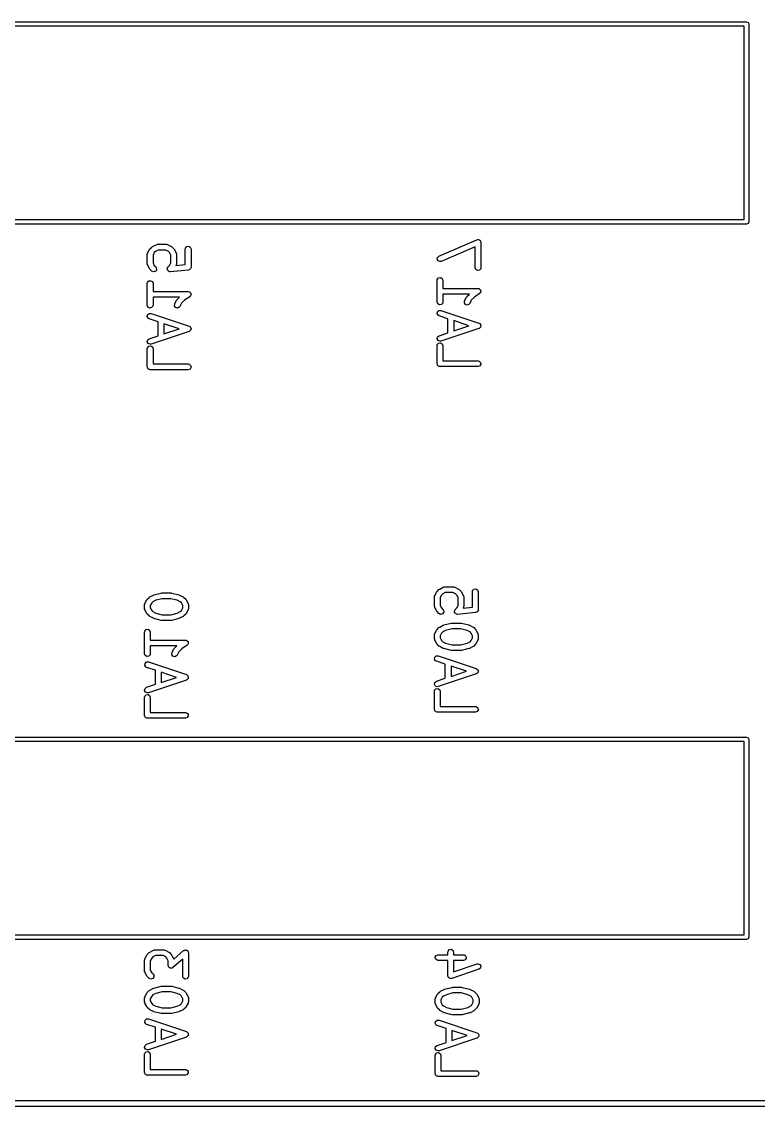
# Model space of a CAD drawing. Extents: x 4.56 to 9.29, y -6.2 to -0.8.
# Drawn here: x 7.948 to 8.711, y -5.977 to -4.855 of the extents above; entities that cross this region are included whole.
import ezdxf

# ---------------------------------------------------------------- set-up
doc = ezdxf.new("R2010")
doc.units = 0
doc.header["$MEASUREMENT"] = 0
doc.layers.add('BLACK', color=7, linetype='CONTINUOUS')

msp = doc.modelspace()

# ---------------------------------------------------------------- linework, layer by layer
at = {"layer": 'BLACK', "linetype": 'CONTINUOUS'}
for p, q in [((6.796, -4.8553), (8.6984, -4.8553)), ((8.6984, -4.8553), (8.7, -4.856)), ((8.7, -4.856), (8.7007, -4.8576)), ((8.7007, -4.8576), (8.7007, -5.0624)), ((8.696, -4.86), (6.7984, -4.86)), ((8.696, -5.06), (8.696, -4.86)), ((6.696, -5.06), (8.696, -5.06)), ((8.6984, -5.0647), (6.6936, -5.0647)), ((8.7, -5.064), (8.6984, -5.0647)), ((8.7007, -5.0624), (8.7, -5.064)), ((8.3799, -5.0977), (8.4193, -5.0809)), ((8.4193, -5.0809), (8.4203, -5.0806)), ((8.4203, -5.0806), (8.4206, -5.0807)), ((8.4206, -5.0807), (8.421, -5.0807)), ((8.421, -5.0807), (8.4216, -5.081)), ((8.4216, -5.081), (8.4222, -5.0812)), ((8.4222, -5.0812), (8.4224, -5.0815)), ((8.4224, -5.0815), (8.4227, -5.0817)), ((8.4227, -5.0817), (8.423, -5.0823)), ((8.423, -5.0823), (8.4234, -5.0829)), ((8.4234, -5.0829), (8.4233, -5.0832)), ((8.0785, -5.0948), (8.0803, -5.091)), ((8.0803, -5.091), (8.0809, -5.0903)), ((8.0809, -5.0903), (8.0828, -5.0884)), ((8.0809, -5.0903), (8.0809, -5.0903)), ((8.0828, -5.0884), (8.0835, -5.0879)), ((8.0835, -5.0878), (8.0873, -5.086)), ((8.0835, -5.0879), (8.0835, -5.0878)), ((8.0854, -5.0941), (8.0841, -5.0968)), ((8.0866, -5.0929), (8.0854, -5.0941)), ((8.0893, -5.0915), (8.0866, -5.0929)), ((8.0873, -5.086), (8.0883, -5.0857)), ((8.0883, -5.0857), (8.0884, -5.0857)), ((8.0884, -5.0857), (8.0886, -5.0856)), ((8.0886, -5.0856), (8.098, -5.0856)), ((8.0973, -5.0915), (8.0893, -5.0915)), ((8.1, -5.0929), (8.0973, -5.0915)), ((8.098, -5.0856), (8.099, -5.0858)), ((8.099, -5.0858), (8.0991, -5.0859)), ((8.0991, -5.0859), (8.0993, -5.086)), ((8.0993, -5.086), (8.1031, -5.0878)), ((8.1012, -5.0941), (8.1, -5.0929)), ((8.1025, -5.0968), (8.1012, -5.0941)), ((8.1031, -5.0878), (8.1038, -5.0884)), ((8.1038, -5.0884), (8.1038, -5.0884)), ((8.1038, -5.0884), (8.1057, -5.0903)), ((8.1057, -5.0903), (8.1062, -5.091)), ((8.1062, -5.091), (8.1062, -5.091)), ((8.1062, -5.091), (8.1081, -5.0948)), ((8.1175, -5.0905), (8.1177, -5.0895)), ((8.1175, -5.1065), (8.1175, -5.0905)), ((8.1177, -5.0895), (8.119, -5.0879)), ((8.119, -5.0879), (8.121, -5.0876)), ((8.121, -5.0876), (8.1227, -5.0886)), ((8.1227, -5.0886), (8.1234, -5.0905)), ((8.1234, -5.0905), (8.1234, -5.1092)), ((8.4175, -5.0881), (8.3823, -5.1032)), ((8.4175, -5.1098), (8.4175, -5.0881)), ((8.4233, -5.0832), (8.4234, -5.0836)), ((8.4234, -5.0836), (8.4234, -5.1098)), ((8.0782, -5.0961), (8.0783, -5.0951)), ((8.0782, -5.1055), (8.0782, -5.0961)), ((8.0782, -5.1056), (8.0782, -5.1055)), ((8.0783, -5.0951), (8.0784, -5.095)), ((8.0784, -5.095), (8.0785, -5.0948)), ((8.0841, -5.0968), (8.0841, -5.1048)), ((8.0841, -5.1048), (8.0854, -5.1075)), ((8.1012, -5.1075), (8.1025, -5.1048)), ((8.1025, -5.1048), (8.1025, -5.0968)), ((8.1081, -5.0948), (8.1084, -5.0958)), ((8.1084, -5.1055), (8.1083, -5.1065)), ((8.1084, -5.0958), (8.1084, -5.0959)), ((8.1084, -5.0959), (8.1084, -5.0961)), ((8.1084, -5.0961), (8.1084, -5.1055)), ((8.3782, -5.1011), (8.3785, -5.0991)), ((8.3793, -5.1028), (8.3782, -5.1011)), ((8.3785, -5.0991), (8.3799, -5.0977)), ((8.3813, -5.1034), (8.3793, -5.1028)), ((8.3823, -5.1032), (8.3813, -5.1034)), ((8.0782, -5.1058), (8.0782, -5.1056)), ((8.0785, -5.1068), (8.0782, -5.1058)), ((8.0803, -5.1105), (8.0785, -5.1068)), ((8.0804, -5.1106), (8.0803, -5.1105)), ((8.0809, -5.1113), (8.0804, -5.1106)), ((8.0828, -5.1132), (8.0809, -5.1113)), ((8.0846, -5.114), (8.0828, -5.1132)), ((8.0866, -5.1135), (8.0846, -5.114)), ((8.0854, -5.1075), (8.0869, -5.109)), ((8.0877, -5.1119), (8.0866, -5.1135)), ((8.0869, -5.109), (8.0875, -5.1098)), ((8.0875, -5.1098), (8.0877, -5.1119)), ((8.0988, -5.1108), (8.0992, -5.1099)), ((8.0988, -5.1109), (8.0988, -5.1108)), ((8.0991, -5.1118), (8.0988, -5.1109)), ((8.0988, -5.1109), (8.0988, -5.1109)), ((8.0993, -5.1128), (8.0991, -5.1118)), ((8.0992, -5.1099), (8.0996, -5.109)), ((8.1002, -5.1134), (8.0993, -5.1128)), ((8.0993, -5.1128), (8.0993, -5.1128)), ((8.0993, -5.1128), (8.0993, -5.1128)), ((8.0996, -5.109), (8.1012, -5.1075)), ((8.0996, -5.109), (8.0996, -5.109)), ((8.0996, -5.109), (8.0996, -5.109)), ((8.101, -5.1139), (8.1002, -5.1134)), ((8.101, -5.114), (8.101, -5.1139)), ((8.101, -5.1139), (8.101, -5.1139)), ((8.102, -5.114), (8.101, -5.114)), ((8.1208, -5.1122), (8.102, -5.114)), ((8.1078, -5.1075), (8.1175, -5.1065)), ((8.1081, -5.1068), (8.1078, -5.1075)), ((8.1083, -5.1065), (8.1081, -5.1066)), ((8.1081, -5.1066), (8.1081, -5.1068)), ((8.1213, -5.1119), (8.1208, -5.1122)), ((8.122, -5.1118), (8.1213, -5.1119)), ((8.1222, -5.1115), (8.122, -5.1118)), ((8.1226, -5.1113), (8.1222, -5.1115)), ((8.1229, -5.1107), (8.1226, -5.1113)), ((8.1233, -5.1102), (8.1229, -5.1107)), ((8.1234, -5.1096), (8.1233, -5.1102)), ((8.1234, -5.1092), (8.1234, -5.1094)), ((8.1234, -5.1094), (8.1234, -5.1094)), ((8.1234, -5.1094), (8.1234, -5.1096)), ((8.4182, -5.1117), (8.4175, -5.1098)), ((8.42, -5.1127), (8.4182, -5.1117)), ((8.422, -5.1124), (8.42, -5.1127)), ((8.4233, -5.1108), (8.422, -5.1124)), ((8.4234, -5.1098), (8.4233, -5.1108)), ((8.0782, -5.1261), (8.0783, -5.1251)), ((8.0782, -5.1486), (8.0782, -5.1261)), ((8.0783, -5.1251), (8.0796, -5.1235)), ((8.0796, -5.1235), (8.0816, -5.1232)), ((8.0816, -5.1232), (8.0834, -5.1242)), ((8.0834, -5.1242), (8.0841, -5.1261)), ((8.0841, -5.1261), (8.0841, -5.1344)), ((8.3782, -5.1229), (8.3783, -5.1219)), ((8.3782, -5.1454), (8.3782, -5.1229)), ((8.3783, -5.1219), (8.3796, -5.1204)), ((8.3796, -5.1204), (8.3816, -5.12)), ((8.3816, -5.12), (8.3834, -5.121)), ((8.3834, -5.121), (8.3841, -5.1229)), ((8.3841, -5.1229), (8.3841, -5.1312)), ((8.0841, -5.1344), (8.1205, -5.1344)), ((8.1205, -5.1344), (8.1215, -5.1346)), ((8.1215, -5.1346), (8.1216, -5.1347)), ((8.1216, -5.1347), (8.1218, -5.1347)), ((8.1218, -5.1347), (8.1224, -5.1353)), ((8.1224, -5.1353), (8.123, -5.1359)), ((8.1228, -5.1389), (8.1224, -5.1396)), ((8.1233, -5.1382), (8.1228, -5.1389)), ((8.123, -5.1359), (8.1231, -5.136)), ((8.1231, -5.136), (8.1232, -5.1362)), ((8.1232, -5.1362), (8.1232, -5.137)), ((8.1232, -5.137), (8.1234, -5.1379)), ((8.1234, -5.1379), (8.1233, -5.138)), ((8.1233, -5.138), (8.1233, -5.1382)), ((8.3841, -5.1312), (8.4205, -5.1312)), ((8.4115, -5.1371), (8.3841, -5.1371)), ((8.3841, -5.1371), (8.3841, -5.1454)), ((8.409, -5.1396), (8.4115, -5.1371)), ((8.4221, -5.1366), (8.4167, -5.1402)), ((8.4205, -5.1312), (8.4215, -5.1314)), ((8.4215, -5.1314), (8.4216, -5.1315)), ((8.4216, -5.1315), (8.4218, -5.1315)), ((8.4218, -5.1315), (8.4224, -5.1322)), ((8.4222, -5.1365), (8.4221, -5.1366)), ((8.4224, -5.1365), (8.4222, -5.1365)), ((8.4224, -5.1322), (8.423, -5.1327)), ((8.4228, -5.1357), (8.4224, -5.1365)), ((8.4233, -5.135), (8.4228, -5.1357)), ((8.423, -5.1327), (8.4231, -5.1329)), ((8.4231, -5.1329), (8.4232, -5.133)), ((8.4232, -5.133), (8.4232, -5.1339)), ((8.4232, -5.1339), (8.4234, -5.1347)), ((8.4234, -5.1347), (8.4233, -5.1349)), ((8.4233, -5.1349), (8.4233, -5.135)), ((8.0788, -5.1505), (8.0782, -5.1486)), ((8.0839, -5.1496), (8.0826, -5.1511)), ((8.0841, -5.1486), (8.0839, -5.1496)), ((8.1115, -5.1403), (8.0841, -5.1403)), ((8.0841, -5.1403), (8.0841, -5.1486)), ((8.1064, -5.1493), (8.1066, -5.1473)), ((8.1075, -5.151), (8.1064, -5.1493)), ((8.1066, -5.1473), (8.1085, -5.1435)), ((8.1085, -5.1435), (8.109, -5.1428)), ((8.109, -5.1428), (8.1115, -5.1403)), ((8.109, -5.1428), (8.109, -5.1428)), ((8.1119, -5.1499), (8.1113, -5.1507)), ((8.1135, -5.1466), (8.1119, -5.1499)), ((8.1167, -5.1434), (8.1135, -5.1466)), ((8.1221, -5.1398), (8.1167, -5.1434)), ((8.1222, -5.1397), (8.1221, -5.1398)), ((8.1224, -5.1396), (8.1222, -5.1397)), ((8.3788, -5.1473), (8.3782, -5.1454)), ((8.3806, -5.1483), (8.3788, -5.1473)), ((8.3826, -5.148), (8.3806, -5.1483)), ((8.3839, -5.1464), (8.3826, -5.148)), ((8.3841, -5.1454), (8.3839, -5.1464)), ((8.4064, -5.1461), (8.4066, -5.1441)), ((8.4075, -5.1478), (8.4064, -5.1461)), ((8.4066, -5.1441), (8.4085, -5.1404)), ((8.4094, -5.1484), (8.4075, -5.1478)), ((8.4085, -5.1404), (8.409, -5.1397)), ((8.409, -5.1397), (8.409, -5.1396)), ((8.4113, -5.1476), (8.4094, -5.1484)), ((8.4119, -5.1468), (8.4113, -5.1476)), ((8.4135, -5.1434), (8.4119, -5.1468)), ((8.4167, -5.1402), (8.4135, -5.1434)), ((8.0782, -5.1604), (8.0785, -5.1584)), ((8.0793, -5.1622), (8.0782, -5.1604)), ((8.0785, -5.1584), (8.08, -5.1571)), ((8.0806, -5.1515), (8.0788, -5.1505)), ((8.08, -5.1571), (8.082, -5.157)), ((8.0826, -5.1511), (8.0806, -5.1515)), ((8.082, -5.157), (8.1214, -5.1702)), ((8.1094, -5.1515), (8.1075, -5.151)), ((8.1113, -5.1507), (8.1094, -5.1515)), ((8.3782, -5.1573), (8.3785, -5.1553)), ((8.3793, -5.159), (8.3782, -5.1573)), ((8.3785, -5.1553), (8.38, -5.1539)), ((8.3802, -5.1595), (8.3793, -5.159)), ((8.38, -5.1539), (8.382, -5.1539)), ((8.3894, -5.1626), (8.3802, -5.1595)), ((8.382, -5.1539), (8.4214, -5.167)), ((8.0802, -5.1626), (8.0793, -5.1622)), ((8.0894, -5.1657), (8.0802, -5.1626)), ((8.0894, -5.1802), (8.0894, -5.1657)), ((8.1111, -5.173), (8.0953, -5.1677)), ((8.0953, -5.1677), (8.0953, -5.1782)), ((8.1214, -5.1702), (8.1223, -5.1706)), ((8.1223, -5.1706), (8.1224, -5.1707)), ((8.1224, -5.1707), (8.1224, -5.1708)), ((8.1224, -5.1708), (8.1229, -5.1716)), ((8.1229, -5.1716), (8.1234, -5.1724)), ((8.1234, -5.1725), (8.1232, -5.1734)), ((8.1234, -5.1724), (8.1234, -5.1725)), ((8.1234, -5.1725), (8.1234, -5.1725)), ((8.4214, -5.1726), (8.382, -5.1857)), ((8.3894, -5.1771), (8.3894, -5.1626)), ((8.4111, -5.1698), (8.3953, -5.1645)), ((8.3953, -5.1645), (8.3953, -5.1751)), ((8.3953, -5.1751), (8.4111, -5.1698)), ((8.4214, -5.167), (8.4223, -5.1675)), ((8.4215, -5.1726), (8.4214, -5.1726)), ((8.4216, -5.1726), (8.4215, -5.1726)), ((8.4223, -5.1719), (8.4216, -5.1726)), ((8.4223, -5.1675), (8.4224, -5.1676)), ((8.423, -5.1714), (8.4223, -5.1719)), ((8.4224, -5.1676), (8.4224, -5.1676)), ((8.4224, -5.1676), (8.4229, -5.1684)), ((8.4229, -5.1684), (8.4234, -5.1692)), ((8.4231, -5.1712), (8.423, -5.1713)), ((8.423, -5.1713), (8.423, -5.1714)), ((8.4232, -5.1703), (8.4231, -5.1712)), ((8.4234, -5.1694), (8.4232, -5.1703)), ((8.4234, -5.1692), (8.4234, -5.1693)), ((8.4234, -5.1693), (8.4234, -5.1694)), ((8.0786, -5.1845), (8.0802, -5.1833)), ((8.0802, -5.1833), (8.0894, -5.1802)), ((8.1214, -5.1758), (8.082, -5.1889)), ((8.0953, -5.1782), (8.1111, -5.173)), ((8.1215, -5.1757), (8.1214, -5.1758)), ((8.1216, -5.1757), (8.1215, -5.1757)), ((8.1223, -5.1751), (8.1216, -5.1757)), ((8.123, -5.1745), (8.1223, -5.1751)), ((8.1231, -5.1744), (8.123, -5.1744)), ((8.123, -5.1744), (8.123, -5.1745)), ((8.1232, -5.1734), (8.1231, -5.1744)), ((8.3782, -5.1834), (8.3786, -5.1814)), ((8.3792, -5.1851), (8.3782, -5.1834)), ((8.3786, -5.1814), (8.3802, -5.1801)), ((8.3802, -5.1801), (8.3894, -5.1771)), ((8.0782, -5.1865), (8.0786, -5.1845)), ((8.0792, -5.1883), (8.0782, -5.1865)), ((8.0782, -5.1936), (8.0783, -5.1926)), ((8.0782, -5.2123), (8.0782, -5.1936)), ((8.0783, -5.1926), (8.0796, -5.191)), ((8.081, -5.189), (8.0792, -5.1883)), ((8.0796, -5.191), (8.0816, -5.1907)), ((8.082, -5.1889), (8.081, -5.189)), ((8.0816, -5.1907), (8.0834, -5.1917)), ((8.0834, -5.1917), (8.0841, -5.1936)), ((8.0841, -5.1936), (8.0841, -5.2094)), ((8.3782, -5.1904), (8.3783, -5.1894)), ((8.3782, -5.2092), (8.3782, -5.1904)), ((8.3783, -5.1894), (8.3796, -5.1879)), ((8.381, -5.1859), (8.3792, -5.1851)), ((8.3796, -5.1879), (8.3816, -5.1875)), ((8.382, -5.1857), (8.381, -5.1859)), ((8.3816, -5.1875), (8.3834, -5.1885)), ((8.3834, -5.1885), (8.3841, -5.1904)), ((8.3841, -5.1904), (8.3841, -5.2062)), ((8.3841, -5.2062), (8.4205, -5.2062)), ((8.4205, -5.2062), (8.4215, -5.2064)), ((8.4215, -5.2064), (8.423, -5.2077)), ((8.0784, -5.2131), (8.0782, -5.2123)), ((8.0786, -5.2138), (8.0784, -5.2131)), ((8.0788, -5.214), (8.0786, -5.2138)), ((8.0788, -5.2142), (8.0788, -5.214)), ((8.0795, -5.2146), (8.0788, -5.2142)), ((8.0801, -5.2151), (8.0795, -5.2146)), ((8.0805, -5.2152), (8.0801, -5.2151)), ((8.0806, -5.2152), (8.0805, -5.2152)), ((8.0807, -5.2152), (8.0806, -5.2152)), ((8.0811, -5.2153), (8.0807, -5.2152)), ((8.1205, -5.2153), (8.0811, -5.2153)), ((8.0841, -5.2094), (8.1205, -5.2094)), ((8.1205, -5.2094), (8.1215, -5.2096)), ((8.1224, -5.2146), (8.1205, -5.2153)), ((8.1215, -5.2096), (8.123, -5.2109)), ((8.1234, -5.2128), (8.1224, -5.2146)), ((8.123, -5.2109), (8.1234, -5.2128)), ((8.3784, -5.2099), (8.3782, -5.2092)), ((8.3786, -5.2107), (8.3784, -5.2099)), ((8.3788, -5.2108), (8.3786, -5.2107)), ((8.3788, -5.2111), (8.3788, -5.2108)), ((8.3795, -5.2115), (8.3788, -5.2111)), ((8.3801, -5.212), (8.3795, -5.2115)), ((8.3805, -5.212), (8.3801, -5.212)), ((8.3806, -5.2121), (8.3805, -5.212)), ((8.3807, -5.2121), (8.3806, -5.2121)), ((8.3811, -5.2121), (8.3807, -5.2121)), ((8.4205, -5.2121), (8.3811, -5.2121)), ((8.4224, -5.2114), (8.4205, -5.2121)), ((8.4234, -5.2097), (8.4224, -5.2114)), ((8.423, -5.2077), (8.4234, -5.2097)), ((8.3808, -5.4422), (8.3845, -5.4403)), ((8.3845, -5.4403), (8.3855, -5.44)), ((8.3855, -5.44), (8.3857, -5.44)), ((8.3857, -5.44), (8.3859, -5.44)), ((8.3859, -5.44), (8.3952, -5.44)), ((8.3952, -5.44), (8.3962, -5.4402)), ((8.3962, -5.4402), (8.3964, -5.4403)), ((8.3964, -5.4403), (8.3965, -5.4403)), ((8.3965, -5.4403), (8.4003, -5.4422)), ((8.4162, -5.4422), (8.4182, -5.4419)), ((8.4182, -5.4419), (8.42, -5.4429)), ((8.0776, -5.4535), (8.0781, -5.4528)), ((8.0781, -5.4528), (8.08, -5.4509)), ((8.0781, -5.4528), (8.0781, -5.4528)), ((8.08, -5.4509), (8.0807, -5.4504)), ((8.0807, -5.4504), (8.0808, -5.4503)), ((8.0808, -5.4503), (8.0845, -5.4485)), ((8.0845, -5.4485), (8.085, -5.4483)), ((8.085, -5.4483), (8.0851, -5.4482)), ((8.0851, -5.4482), (8.0926, -5.4464)), ((8.0937, -5.4522), (8.0869, -5.4539)), ((8.0926, -5.4464), (8.0932, -5.4463)), ((8.0932, -5.4463), (8.0934, -5.4463)), ((8.0934, -5.4463), (8.1027, -5.4463)), ((8.1024, -5.4522), (8.0937, -5.4522)), ((8.1092, -5.4539), (8.1024, -5.4522)), ((8.1027, -5.4463), (8.1033, -5.4464)), ((8.1033, -5.4464), (8.1034, -5.4464)), ((8.1034, -5.4464), (8.1109, -5.4482)), ((8.1109, -5.4482), (8.1114, -5.4484)), ((8.1114, -5.4484), (8.1115, -5.4485)), ((8.1115, -5.4485), (8.1153, -5.4503)), ((8.1153, -5.4503), (8.116, -5.4509)), ((8.116, -5.4509), (8.1161, -5.4509)), ((8.1161, -5.4509), (8.1179, -5.4528)), ((8.1179, -5.4528), (8.1184, -5.4535)), ((8.3754, -5.4504), (8.3756, -5.4494)), ((8.3754, -5.4598), (8.3754, -5.4504)), ((8.3756, -5.4494), (8.3757, -5.4493)), ((8.3757, -5.4491), (8.3776, -5.4454)), ((8.3757, -5.4493), (8.3757, -5.4491)), ((8.3776, -5.4454), (8.3781, -5.4446)), ((8.3781, -5.4446), (8.38, -5.4427)), ((8.3781, -5.4446), (8.3781, -5.4446)), ((8.38, -5.4427), (8.3807, -5.4422)), ((8.3807, -5.4422), (8.3808, -5.4422)), ((8.3827, -5.4484), (8.3813, -5.4511)), ((8.3813, -5.4511), (8.3813, -5.4591)), ((8.3839, -5.4472), (8.3827, -5.4484)), ((8.3865, -5.4459), (8.3839, -5.4472)), ((8.3945, -5.4459), (8.3865, -5.4459)), ((8.3972, -5.4472), (8.3945, -5.4459)), ((8.3984, -5.4484), (8.3972, -5.4472)), ((8.3998, -5.4511), (8.3984, -5.4484)), ((8.3998, -5.4591), (8.3998, -5.4511)), ((8.4003, -5.4422), (8.401, -5.4427)), ((8.401, -5.4427), (8.4011, -5.4427)), ((8.4011, -5.4427), (8.4029, -5.4446)), ((8.4029, -5.4446), (8.4034, -5.4453)), ((8.4034, -5.4453), (8.4035, -5.4454)), ((8.4035, -5.4454), (8.4054, -5.4491)), ((8.4054, -5.4491), (8.4057, -5.4501)), ((8.4057, -5.4501), (8.4056, -5.4503)), ((8.4056, -5.4503), (8.4057, -5.4504)), ((8.4057, -5.4504), (8.4057, -5.4598)), ((8.4148, -5.4448), (8.4149, -5.4438)), ((8.4148, -5.4609), (8.4148, -5.4448)), ((8.4149, -5.4438), (8.4162, -5.4422)), ((8.42, -5.4429), (8.4207, -5.4448)), ((8.4207, -5.4448), (8.4207, -5.4636)), ((8.0754, -5.4586), (8.0756, -5.4576)), ((8.0754, -5.4624), (8.0754, -5.4586)), ((8.0755, -5.4625), (8.0754, -5.4624)), ((8.0754, -5.4627), (8.0755, -5.4625)), ((8.0757, -5.4637), (8.0754, -5.4627)), ((8.0756, -5.4576), (8.0757, -5.4575)), ((8.0757, -5.4573), (8.0776, -5.4535)), ((8.0757, -5.4575), (8.0757, -5.4573)), ((8.0776, -5.4674), (8.0757, -5.4637)), ((8.0827, -5.4566), (8.0813, -5.4593)), ((8.0813, -5.4593), (8.0813, -5.4617)), ((8.0813, -5.4617), (8.0827, -5.4644)), ((8.0839, -5.4554), (8.0827, -5.4566)), ((8.0827, -5.4644), (8.0839, -5.4655)), ((8.0869, -5.4539), (8.0839, -5.4554)), ((8.1122, -5.4554), (8.1092, -5.4539)), ((8.1134, -5.4566), (8.1122, -5.4554)), ((8.1122, -5.4655), (8.1134, -5.4644)), ((8.1148, -5.4593), (8.1134, -5.4566)), ((8.1134, -5.4644), (8.1148, -5.4617)), ((8.1148, -5.4617), (8.1148, -5.4593)), ((8.1184, -5.4535), (8.1185, -5.4535)), ((8.1185, -5.4535), (8.1204, -5.4573)), ((8.1204, -5.4637), (8.1185, -5.4674)), ((8.1204, -5.4573), (8.1207, -5.4583)), ((8.1205, -5.4634), (8.1204, -5.4635)), ((8.1204, -5.4635), (8.1204, -5.4637)), ((8.1207, -5.4624), (8.1205, -5.4634)), ((8.1207, -5.4583), (8.1206, -5.4584)), ((8.1206, -5.4584), (8.1207, -5.4586)), ((8.1207, -5.4586), (8.1207, -5.4624)), ((8.3755, -5.46), (8.3754, -5.4598)), ((8.3754, -5.4601), (8.3755, -5.46)), ((8.3757, -5.4611), (8.3754, -5.4601)), ((8.3776, -5.4649), (8.3757, -5.4611)), ((8.3813, -5.4591), (8.3827, -5.4618)), ((8.3827, -5.4618), (8.3842, -5.4633)), ((8.3842, -5.4633), (8.3848, -5.4642)), ((8.3848, -5.4642), (8.385, -5.4662)), ((8.396, -5.4652), (8.3965, -5.4643)), ((8.3965, -5.4643), (8.3969, -5.4634)), ((8.3969, -5.4633), (8.3984, -5.4618)), ((8.3969, -5.4634), (8.3969, -5.4633)), ((8.3969, -5.4634), (8.3969, -5.4634)), ((8.3984, -5.4618), (8.3998, -5.4591)), ((8.405, -5.4619), (8.4148, -5.4609)), ((8.4054, -5.4611), (8.405, -5.4619)), ((8.4055, -5.4608), (8.4054, -5.4609)), ((8.4054, -5.4609), (8.4054, -5.4611)), ((8.4057, -5.4598), (8.4055, -5.4608)), ((8.4205, -5.4646), (8.4201, -5.465)), ((8.4206, -5.4639), (8.4205, -5.4646)), ((8.4207, -5.4636), (8.4206, -5.4637)), ((8.4206, -5.4637), (8.4207, -5.4638)), ((8.4207, -5.4638), (8.4206, -5.4639)), ((8.0776, -5.4675), (8.0776, -5.4674)), ((8.0781, -5.4682), (8.0776, -5.4675)), ((8.08, -5.4701), (8.0781, -5.4682)), ((8.0801, -5.4701), (8.08, -5.4701)), ((8.0808, -5.4706), (8.0801, -5.4701)), ((8.0845, -5.4725), (8.0808, -5.4706)), ((8.0839, -5.4655), (8.0869, -5.4671)), ((8.0847, -5.4725), (8.0845, -5.4725)), ((8.0851, -5.4727), (8.0847, -5.4725)), ((8.0926, -5.4746), (8.0851, -5.4727)), ((8.0869, -5.4671), (8.0937, -5.4688)), ((8.0928, -5.4746), (8.0926, -5.4746)), ((8.0934, -5.4747), (8.0928, -5.4746)), ((8.1027, -5.4747), (8.0934, -5.4747)), ((8.0937, -5.4688), (8.1024, -5.4688)), ((8.1024, -5.4688), (8.1092, -5.4671)), ((8.1029, -5.4746), (8.1027, -5.4747)), ((8.1034, -5.4746), (8.1029, -5.4746)), ((8.1109, -5.4727), (8.1034, -5.4746)), ((8.1092, -5.4671), (8.1122, -5.4655)), ((8.1111, -5.4726), (8.1109, -5.4727)), ((8.1115, -5.4725), (8.1111, -5.4726)), ((8.1153, -5.4706), (8.1115, -5.4725)), ((8.1161, -5.4701), (8.1153, -5.4706)), ((8.1153, -5.4706), (8.1153, -5.4706)), ((8.1179, -5.4682), (8.1161, -5.4701)), ((8.118, -5.4681), (8.1179, -5.4682)), ((8.1185, -5.4674), (8.118, -5.4681)), ((8.3781, -5.4656), (8.3776, -5.4649)), ((8.3776, -5.4649), (8.3776, -5.4649)), ((8.38, -5.4675), (8.3781, -5.4656)), ((8.3818, -5.4684), (8.38, -5.4675)), ((8.3838, -5.4678), (8.3818, -5.4684)), ((8.385, -5.4662), (8.3838, -5.4678)), ((8.3963, -5.4662), (8.396, -5.4652)), ((8.396, -5.4652), (8.396, -5.4652)), ((8.396, -5.4652), (8.396, -5.4652)), ((8.3966, -5.4671), (8.3963, -5.4662)), ((8.3974, -5.4677), (8.3966, -5.4671)), ((8.3966, -5.4671), (8.3966, -5.4671)), ((8.3966, -5.4671), (8.3966, -5.4671)), ((8.3982, -5.4683), (8.3974, -5.4677)), ((8.3993, -5.4684), (8.3982, -5.4683)), ((8.3982, -5.4683), (8.3982, -5.4683)), ((8.3982, -5.4683), (8.3982, -5.4683)), ((8.418, -5.4665), (8.3993, -5.4684)), ((8.4186, -5.4662), (8.418, -5.4665)), ((8.4192, -5.4661), (8.4186, -5.4662)), ((8.4195, -5.4658), (8.4192, -5.4661)), ((8.4198, -5.4656), (8.4195, -5.4658)), ((8.4201, -5.465), (8.4198, -5.4656)), ((8.0754, -5.4867), (8.0756, -5.4857)), ((8.0754, -5.5092), (8.0754, -5.4867)), ((8.0756, -5.4857), (8.0769, -5.4842)), ((8.0769, -5.4842), (8.0789, -5.4838)), ((8.0789, -5.4838), (8.0806, -5.4848)), ((8.0806, -5.4848), (8.0813, -5.4867)), ((8.0813, -5.4867), (8.0813, -5.495)), ((8.3757, -5.4885), (8.3776, -5.4847)), ((8.3776, -5.4847), (8.3781, -5.484)), ((8.3781, -5.484), (8.38, -5.4821)), ((8.3781, -5.484), (8.3781, -5.484)), ((8.38, -5.4821), (8.3807, -5.4816)), ((8.3807, -5.4816), (8.3808, -5.4815)), ((8.3808, -5.4815), (8.3845, -5.4797)), ((8.3839, -5.4866), (8.3827, -5.4878)), ((8.3869, -5.4851), (8.3839, -5.4866)), ((8.3845, -5.4797), (8.385, -5.4795)), ((8.385, -5.4795), (8.3851, -5.4794)), ((8.3851, -5.4794), (8.3926, -5.4776)), ((8.3937, -5.4834), (8.3869, -5.4851)), ((8.3926, -5.4776), (8.3932, -5.4775)), ((8.3932, -5.4775), (8.3934, -5.4775)), ((8.3934, -5.4775), (8.4027, -5.4775)), ((8.4024, -5.4834), (8.3937, -5.4834)), ((8.4092, -5.4851), (8.4024, -5.4834)), ((8.4027, -5.4775), (8.4033, -5.4776)), ((8.4033, -5.4776), (8.4034, -5.4776)), ((8.4034, -5.4776), (8.4109, -5.4794)), ((8.4122, -5.4866), (8.4092, -5.4851)), ((8.4109, -5.4794), (8.4114, -5.4796)), ((8.4114, -5.4796), (8.4115, -5.4797)), ((8.4115, -5.4797), (8.4153, -5.4815)), ((8.4134, -5.4878), (8.4122, -5.4866)), ((8.4153, -5.4815), (8.416, -5.4821)), ((8.416, -5.4821), (8.4161, -5.4821)), ((8.4161, -5.4821), (8.4179, -5.484)), ((8.4179, -5.484), (8.4184, -5.4847)), ((8.4184, -5.4847), (8.4185, -5.4847)), ((8.4185, -5.4847), (8.4204, -5.4885)), ((8.0813, -5.495), (8.1177, -5.495)), ((8.1177, -5.495), (8.1187, -5.4952)), ((8.1187, -5.4952), (8.1189, -5.4953)), ((8.1189, -5.4953), (8.119, -5.4953)), ((8.119, -5.4953), (8.1196, -5.4959)), ((8.1196, -5.4959), (8.1203, -5.4965)), ((8.1203, -5.4965), (8.1203, -5.4967)), ((8.1203, -5.4967), (8.1204, -5.4968)), ((8.1204, -5.4968), (8.1205, -5.4976)), ((8.1205, -5.4976), (8.1206, -5.4985)), ((8.3754, -5.4898), (8.3756, -5.4888)), ((8.3754, -5.4935), (8.3754, -5.4898)), ((8.3755, -5.4937), (8.3754, -5.4935)), ((8.3754, -5.4939), (8.3755, -5.4937)), ((8.3757, -5.4949), (8.3754, -5.4939)), ((8.3756, -5.4888), (8.3757, -5.4887)), ((8.3757, -5.4887), (8.3757, -5.4885)), ((8.3776, -5.4986), (8.3757, -5.4949)), ((8.3827, -5.4878), (8.3813, -5.4905)), ((8.3813, -5.4905), (8.3813, -5.4928)), ((8.3813, -5.4928), (8.3827, -5.4955)), ((8.3827, -5.4955), (8.3839, -5.4967)), ((8.3839, -5.4967), (8.3869, -5.4983)), ((8.4092, -5.4983), (8.4122, -5.4967)), ((8.4122, -5.4967), (8.4134, -5.4955)), ((8.4148, -5.4905), (8.4134, -5.4878)), ((8.4134, -5.4955), (8.4148, -5.4928)), ((8.4148, -5.4928), (8.4148, -5.4905)), ((8.4204, -5.4949), (8.4185, -5.4986)), ((8.4204, -5.4885), (8.4207, -5.4895)), ((8.4205, -5.4946), (8.4204, -5.4947)), ((8.4204, -5.4947), (8.4204, -5.4949)), ((8.4207, -5.4935), (8.4205, -5.4946)), ((8.4207, -5.4895), (8.4206, -5.4896)), ((8.4206, -5.4896), (8.4207, -5.4898)), ((8.4207, -5.4898), (8.4207, -5.4935)), ((8.0761, -5.5111), (8.0754, -5.5092)), ((8.0813, -5.5092), (8.0811, -5.5102)), ((8.1087, -5.5009), (8.0813, -5.5009)), ((8.0813, -5.5009), (8.0813, -5.5092)), ((8.1036, -5.5099), (8.1038, -5.5079)), ((8.1038, -5.5079), (8.1057, -5.5041)), ((8.1057, -5.5041), (8.1062, -5.5034)), ((8.1062, -5.5034), (8.1063, -5.5034)), ((8.1063, -5.5034), (8.1087, -5.5009)), ((8.1108, -5.5072), (8.1091, -5.5105)), ((8.114, -5.504), (8.1108, -5.5072)), ((8.1194, -5.5004), (8.114, -5.504)), ((8.1195, -5.5003), (8.1194, -5.5004)), ((8.1196, -5.5002), (8.1195, -5.5003)), ((8.1201, -5.4995), (8.1196, -5.5002)), ((8.1206, -5.4988), (8.1201, -5.4995)), ((8.1206, -5.4985), (8.1205, -5.4986)), ((8.1205, -5.4986), (8.1206, -5.4988)), ((8.3776, -5.4987), (8.3776, -5.4986)), ((8.3781, -5.4994), (8.3776, -5.4987)), ((8.38, -5.5013), (8.3781, -5.4994)), ((8.3801, -5.5013), (8.38, -5.5013)), ((8.3808, -5.5018), (8.3801, -5.5013)), ((8.3845, -5.5037), (8.3808, -5.5018)), ((8.3847, -5.5037), (8.3845, -5.5037)), ((8.3851, -5.5039), (8.3847, -5.5037)), ((8.3926, -5.5058), (8.3851, -5.5039)), ((8.3869, -5.4983), (8.3937, -5.5)), ((8.3928, -5.5058), (8.3926, -5.5058)), ((8.3934, -5.5059), (8.3928, -5.5058)), ((8.4027, -5.5059), (8.3934, -5.5059)), ((8.3937, -5.5), (8.4024, -5.5)), ((8.4024, -5.5), (8.4092, -5.4983)), ((8.4029, -5.5058), (8.4027, -5.5059)), ((8.4034, -5.5058), (8.4029, -5.5058)), ((8.4109, -5.5039), (8.4034, -5.5058)), ((8.4111, -5.5038), (8.4109, -5.5039)), ((8.4115, -5.5037), (8.4111, -5.5038)), ((8.4153, -5.5018), (8.4115, -5.5037)), ((8.4161, -5.5013), (8.4153, -5.5018)), ((8.4153, -5.5018), (8.4153, -5.5018)), ((8.4179, -5.4994), (8.4161, -5.5013)), ((8.418, -5.4993), (8.4179, -5.4994)), ((8.4185, -5.4986), (8.418, -5.4993)), ((8.0755, -5.5211), (8.0758, -5.5191)), ((8.0758, -5.5191), (8.0773, -5.5177)), ((8.0778, -5.5121), (8.0761, -5.5111)), ((8.0773, -5.5177), (8.0793, -5.5177)), ((8.0798, -5.5118), (8.0778, -5.5121)), ((8.0793, -5.5177), (8.1187, -5.5308)), ((8.0811, -5.5102), (8.0798, -5.5118)), ((8.1047, -5.5116), (8.1036, -5.5099)), ((8.1067, -5.5122), (8.1047, -5.5116)), ((8.1085, -5.5114), (8.1067, -5.5122)), ((8.1091, -5.5105), (8.1085, -5.5114)), ((8.3755, -5.5148), (8.3758, -5.5128)), ((8.3765, -5.5165), (8.3755, -5.5148)), ((8.3758, -5.5128), (8.3773, -5.5114)), ((8.3774, -5.517), (8.3765, -5.5165)), ((8.3773, -5.5114), (8.3793, -5.5114)), ((8.3866, -5.52), (8.3774, -5.517)), ((8.3793, -5.5114), (8.4187, -5.5245)), ((8.3866, -5.5345), (8.3866, -5.52)), ((8.0765, -5.5228), (8.0755, -5.5211)), ((8.0774, -5.5233), (8.0765, -5.5228)), ((8.0866, -5.5263), (8.0774, -5.5233)), ((8.0866, -5.5408), (8.0866, -5.5263)), ((8.1084, -5.5336), (8.0926, -5.5283)), ((8.0926, -5.5283), (8.0926, -5.5389)), ((8.1187, -5.5308), (8.1196, -5.5313)), ((8.1196, -5.5313), (8.1196, -5.5314)), ((8.1196, -5.5314), (8.1197, -5.5314)), ((8.1197, -5.5314), (8.1201, -5.5322)), ((8.4187, -5.5301), (8.3793, -5.5432)), ((8.4084, -5.5273), (8.3926, -5.522)), ((8.3926, -5.522), (8.3926, -5.5326)), ((8.3926, -5.5326), (8.4084, -5.5273)), ((8.4187, -5.5245), (8.4196, -5.525)), ((8.4188, -5.53), (8.4187, -5.53)), ((8.4187, -5.53), (8.4187, -5.5301)), ((8.4195, -5.5294), (8.4188, -5.53)), ((8.4202, -5.5288), (8.4195, -5.5294)), ((8.4196, -5.525), (8.4196, -5.5251)), ((8.4196, -5.5251), (8.4197, -5.5251)), ((8.4197, -5.5251), (8.4201, -5.5259)), ((8.4201, -5.5259), (8.4206, -5.5267)), ((8.4203, -5.5288), (8.4202, -5.5288)), ((8.4205, -5.5278), (8.4203, -5.5287)), ((8.4203, -5.5287), (8.4203, -5.5288)), ((8.4206, -5.5269), (8.4205, -5.5278)), ((8.4206, -5.5267), (8.4206, -5.5268)), ((8.4206, -5.5268), (8.4206, -5.5269)), ((8.0774, -5.5439), (8.0866, -5.5408)), ((8.1187, -5.5364), (8.0793, -5.5495)), ((8.0926, -5.5389), (8.1084, -5.5336)), ((8.1188, -5.5363), (8.1187, -5.5363)), ((8.1187, -5.5363), (8.1187, -5.5364)), ((8.1195, -5.5357), (8.1188, -5.5363)), ((8.1202, -5.5351), (8.1195, -5.5357)), ((8.1201, -5.5322), (8.1206, -5.533)), ((8.1203, -5.5351), (8.1202, -5.5351)), ((8.1205, -5.5341), (8.1203, -5.535)), ((8.1203, -5.535), (8.1203, -5.5351)), ((8.1206, -5.5332), (8.1205, -5.5341)), ((8.1206, -5.533), (8.1206, -5.5331)), ((8.1206, -5.5331), (8.1206, -5.5332)), ((8.3754, -5.5408), (8.3758, -5.5389)), ((8.3764, -5.5426), (8.3754, -5.5408)), ((8.3758, -5.5389), (8.3774, -5.5376)), ((8.3783, -5.5434), (8.3764, -5.5426)), ((8.3774, -5.5376), (8.3866, -5.5345)), ((8.0754, -5.5471), (8.0758, -5.5452)), ((8.0764, -5.5489), (8.0754, -5.5471)), ((8.0754, -5.5542), (8.0756, -5.5532)), ((8.0754, -5.573), (8.0754, -5.5542)), ((8.0756, -5.5532), (8.0769, -5.5517)), ((8.0758, -5.5452), (8.0774, -5.5439)), ((8.0783, -5.5497), (8.0764, -5.5489)), ((8.0769, -5.5517), (8.0789, -5.5513)), ((8.0793, -5.5495), (8.0783, -5.5497)), ((8.0789, -5.5513), (8.0806, -5.5523)), ((8.0806, -5.5523), (8.0813, -5.5542)), ((8.0813, -5.5542), (8.0813, -5.57)), ((8.3754, -5.5479), (8.3756, -5.5469)), ((8.3754, -5.5667), (8.3754, -5.5479)), ((8.3756, -5.5469), (8.3769, -5.5454)), ((8.3769, -5.5454), (8.3789, -5.545)), ((8.3793, -5.5432), (8.3783, -5.5434)), ((8.3789, -5.545), (8.3806, -5.546)), ((8.3806, -5.546), (8.3813, -5.5479)), ((8.3813, -5.5479), (8.3813, -5.5637)), ((8.3813, -5.5637), (8.4177, -5.5637)), ((8.4177, -5.5637), (8.4187, -5.5639)), ((8.4187, -5.5639), (8.4203, -5.5652)), ((8.4203, -5.5652), (8.4206, -5.5672)), ((8.0757, -5.5737), (8.0754, -5.573)), ((8.0758, -5.5744), (8.0757, -5.5737)), ((8.076, -5.5746), (8.0758, -5.5744)), ((8.0761, -5.5749), (8.076, -5.5746)), ((8.0768, -5.5752), (8.0761, -5.5749)), ((8.0773, -5.5757), (8.0768, -5.5752)), ((8.0777, -5.5758), (8.0773, -5.5757)), ((8.0778, -5.5759), (8.0777, -5.5758)), ((8.078, -5.5758), (8.0778, -5.5759)), ((8.0784, -5.5759), (8.078, -5.5758)), ((8.1177, -5.5759), (8.0784, -5.5759)), ((8.0813, -5.57), (8.1177, -5.57)), ((8.1177, -5.57), (8.1187, -5.5702)), ((8.1196, -5.5752), (8.1177, -5.5759)), ((8.1187, -5.5702), (8.1203, -5.5715)), ((8.1206, -5.5735), (8.1196, -5.5752)), ((8.1203, -5.5715), (8.1206, -5.5735)), ((8.3757, -5.5674), (8.3754, -5.5667)), ((8.3758, -5.5681), (8.3757, -5.5674)), ((8.376, -5.5683), (8.3758, -5.5681)), ((8.3761, -5.5686), (8.376, -5.5683)), ((8.3768, -5.5689), (8.3761, -5.5686)), ((8.3773, -5.5694), (8.3768, -5.5689)), ((8.3777, -5.5695), (8.3773, -5.5694)), ((8.3778, -5.5696), (8.3777, -5.5695)), ((8.378, -5.5695), (8.3778, -5.5696)), ((8.3784, -5.5696), (8.378, -5.5695)), ((8.4177, -5.5696), (8.3784, -5.5696)), ((8.4196, -5.5689), (8.4177, -5.5696)), ((8.4206, -5.5672), (8.4196, -5.5689)), ((6.796, -5.5953), (8.6984, -5.5953)), ((8.6984, -5.5953), (8.7, -5.596)), ((8.7, -5.596), (8.7007, -5.5976)), ((8.7007, -5.5976), (8.7007, -5.8024)), ((8.696, -5.6), (6.7984, -5.6)), ((8.696, -5.8), (8.696, -5.6)), ((6.696, -5.8), (8.696, -5.8)), ((8.6984, -5.8047), (6.6936, -5.8047)), ((8.7, -5.804), (8.6984, -5.8047)), ((8.7007, -5.8024), (8.7, -5.804)), ((8.0757, -5.8247), (8.0776, -5.8209)), ((8.0776, -5.8209), (8.0781, -5.8202)), ((8.0781, -5.8202), (8.08, -5.8183)), ((8.0781, -5.8202), (8.0781, -5.8202)), ((8.08, -5.8183), (8.0807, -5.8178)), ((8.0807, -5.8178), (8.0808, -5.8178)), ((8.0808, -5.8178), (8.0845, -5.8159)), ((8.0839, -5.8228), (8.0827, -5.824)), ((8.0865, -5.8215), (8.0839, -5.8228)), ((8.0845, -5.8159), (8.0855, -5.8156)), ((8.0855, -5.8156), (8.0857, -5.8156)), ((8.0857, -5.8156), (8.0859, -5.8156)), ((8.0859, -5.8156), (8.0952, -5.8156)), ((8.0945, -5.8215), (8.0865, -5.8215)), ((8.0972, -5.8228), (8.0945, -5.8215)), ((8.0952, -5.8156), (8.0962, -5.8157)), ((8.0962, -5.8157), (8.0964, -5.8159)), ((8.0964, -5.8159), (8.0965, -5.8159)), ((8.0965, -5.8159), (8.1003, -5.8178)), ((8.0984, -5.824), (8.0972, -5.8228)), ((8.1003, -5.8178), (8.101, -5.8183)), ((8.101, -5.8183), (8.1011, -5.8183)), ((8.1011, -5.8183), (8.1029, -5.8202)), ((8.1029, -5.8202), (8.1034, -5.8209)), ((8.1034, -5.8209), (8.1035, -5.8209)), ((8.1035, -5.8209), (8.1054, -5.8247)), ((8.1055, -5.8253), (8.1158, -5.8163)), ((8.1158, -5.8163), (8.1162, -5.8161)), ((8.1162, -5.816), (8.1164, -5.8159)), ((8.1162, -5.8161), (8.1162, -5.816)), ((8.1164, -5.8159), (8.1167, -5.8158)), ((8.1167, -5.8158), (8.1175, -5.8157)), ((8.1175, -5.8157), (8.1182, -5.8156)), ((8.1182, -5.8156), (8.1184, -5.8157)), ((8.1184, -5.8157), (8.1187, -5.8157)), ((8.1187, -5.8157), (8.1193, -5.8162)), ((8.1193, -5.8162), (8.12, -5.8166)), ((8.12, -5.8166), (8.1201, -5.8168)), ((8.1201, -5.8168), (8.1202, -5.817)), ((8.1202, -5.817), (8.1204, -5.8178)), ((8.1204, -5.8178), (8.1207, -5.8185)), ((8.1207, -5.8185), (8.1207, -5.8429)), ((8.3762, -5.8229), (8.3772, -5.8212)), ((8.3766, -5.8249), (8.3762, -5.8229)), ((8.3772, -5.8212), (8.3791, -5.8205)), ((8.3791, -5.8205), (8.3893, -5.8205)), ((8.3893, -5.8178), (8.3895, -5.8168)), ((8.3893, -5.8205), (8.3893, -5.8178)), ((8.3895, -5.8168), (8.3908, -5.8153)), ((8.3908, -5.8153), (8.3928, -5.8149)), ((8.3928, -5.8149), (8.3945, -5.8159)), ((8.3945, -5.8159), (8.3952, -5.8178)), ((8.3952, -5.8178), (8.3952, -5.8205)), ((8.3952, -5.8205), (8.4054, -5.8205)), ((8.4054, -5.8205), (8.4064, -5.8207)), ((8.4064, -5.8207), (8.4079, -5.822)), ((8.4079, -5.822), (8.4083, -5.824)), ((8.0754, -5.826), (8.0756, -5.825)), ((8.0754, -5.8373), (8.0754, -5.826)), ((8.0756, -5.825), (8.0757, -5.8249)), ((8.0757, -5.8249), (8.0757, -5.8247)), ((8.0827, -5.824), (8.0813, -5.8267)), ((8.0813, -5.8267), (8.0813, -5.8366)), ((8.0998, -5.8267), (8.0984, -5.824)), ((8.0998, -5.8316), (8.0998, -5.8267)), ((8.1, -5.8324), (8.0998, -5.8316)), ((8.1002, -5.8332), (8.1, -5.8324)), ((8.1004, -5.8333), (8.1002, -5.8332)), ((8.1005, -5.8335), (8.1004, -5.8333)), ((8.1012, -5.8339), (8.1005, -5.8335)), ((8.1018, -5.8344), (8.1012, -5.8339)), ((8.102, -5.8344), (8.1018, -5.8344)), ((8.1022, -5.8345), (8.102, -5.8344)), ((8.103, -5.8344), (8.1022, -5.8345)), ((8.1038, -5.8344), (8.103, -5.8344)), ((8.1041, -5.8342), (8.1038, -5.8344)), ((8.1042, -5.8342), (8.1041, -5.8342)), ((8.1043, -5.8341), (8.1042, -5.8342)), ((8.1047, -5.8339), (8.1043, -5.8341)), ((8.1148, -5.825), (8.1047, -5.8339)), ((8.1054, -5.8247), (8.1055, -5.8253)), ((8.1148, -5.8429), (8.1148, -5.825)), ((8.3781, -5.8262), (8.3766, -5.8249)), ((8.3791, -5.8264), (8.3781, -5.8262)), ((8.3893, -5.8264), (8.3791, -5.8264)), ((8.3893, -5.8422), (8.3893, -5.8264)), ((8.4054, -5.8264), (8.3952, -5.8264)), ((8.3952, -5.8264), (8.3952, -5.8381)), ((8.3952, -5.8381), (8.4195, -5.83)), ((8.4073, -5.8257), (8.4054, -5.8264)), ((8.4083, -5.824), (8.4073, -5.8257)), ((8.4195, -5.83), (8.4205, -5.8299)), ((8.4205, -5.8299), (8.4223, -5.8306)), ((8.4229, -5.8344), (8.4213, -5.8356)), ((8.4223, -5.8306), (8.4233, -5.8324)), ((8.4233, -5.8324), (8.4229, -5.8344)), ((8.0755, -5.8374), (8.0754, -5.8373)), ((8.0754, -5.8376), (8.0755, -5.8374)), ((8.0757, -5.8386), (8.0754, -5.8376)), ((8.0776, -5.8423), (8.0757, -5.8386)), ((8.0776, -5.8424), (8.0776, -5.8423)), ((8.0781, -5.8431), (8.0776, -5.8424)), ((8.08, -5.845), (8.0781, -5.8431)), ((8.0818, -5.8458), (8.08, -5.845)), ((8.0813, -5.8366), (8.0827, -5.8393)), ((8.0838, -5.8453), (8.0818, -5.8458)), ((8.0827, -5.8393), (8.0842, -5.8408)), ((8.085, -5.8437), (8.0838, -5.8453)), ((8.0842, -5.8408), (8.0848, -5.8416)), ((8.0848, -5.8416), (8.085, -5.8437)), ((8.1155, -5.8448), (8.1148, -5.8429)), ((8.1172, -5.8458), (8.1155, -5.8448)), ((8.1192, -5.8454), (8.1172, -5.8458)), ((8.1205, -5.8439), (8.1192, -5.8454)), ((8.1207, -5.8429), (8.1205, -5.8439)), ((8.3894, -5.8424), (8.3893, -5.8422)), ((8.3893, -5.8426), (8.3894, -5.8424)), ((8.3897, -5.8433), (8.3893, -5.8426)), ((8.39, -5.8441), (8.3897, -5.8433)), ((8.3902, -5.8442), (8.39, -5.8441)), ((8.3903, -5.8444), (8.3902, -5.8442)), ((8.3911, -5.8447), (8.3903, -5.8444)), ((8.3918, -5.8451), (8.3911, -5.8447)), ((8.392, -5.8451), (8.3918, -5.8451)), ((8.3922, -5.8451), (8.392, -5.8451)), ((8.3932, -5.845), (8.3922, -5.8451)), ((8.4213, -5.8356), (8.3932, -5.845)), ((8.08, -5.8577), (8.0807, -5.8572)), ((8.0807, -5.8572), (8.0808, -5.8571)), ((8.0808, -5.8571), (8.0845, -5.8552)), ((8.0845, -5.8552), (8.085, -5.8551)), ((8.085, -5.8551), (8.0851, -5.855)), ((8.0851, -5.855), (8.0926, -5.8531)), ((8.0926, -5.8531), (8.0932, -5.8531)), ((8.0932, -5.8531), (8.0934, -5.8531)), ((8.0934, -5.8531), (8.1027, -5.8531)), ((8.1027, -5.8531), (8.1033, -5.8532)), ((8.1033, -5.8532), (8.1034, -5.8531)), ((8.1034, -5.8531), (8.1109, -5.855)), ((8.1109, -5.855), (8.1114, -5.8552)), ((8.1114, -5.8552), (8.1115, -5.8552)), ((8.1115, -5.8552), (8.1153, -5.8571)), ((8.1153, -5.8571), (8.116, -5.8576)), ((8.3816, -5.8583), (8.3853, -5.8564)), ((8.3853, -5.8564), (8.3858, -5.8563)), ((8.3858, -5.8563), (8.3859, -5.8562)), ((8.3859, -5.8562), (8.3934, -5.8543)), ((8.3934, -5.8543), (8.394, -5.8543)), ((8.394, -5.8543), (8.3941, -5.8542)), ((8.3941, -5.8542), (8.4035, -5.8542)), ((8.4035, -5.8542), (8.4041, -5.8543)), ((8.4041, -5.8543), (8.4042, -5.8543)), ((8.4042, -5.8543), (8.4117, -5.8562)), ((8.4117, -5.8562), (8.4122, -5.8564)), ((8.4122, -5.8564), (8.4123, -5.8564)), ((8.4123, -5.8564), (8.4161, -5.8583)), ((8.0754, -5.8654), (8.0756, -5.8644)), ((8.0754, -5.8691), (8.0754, -5.8654)), ((8.0756, -5.8644), (8.0757, -5.8642)), ((8.0757, -5.8641), (8.0776, -5.8603)), ((8.0757, -5.8642), (8.0757, -5.8641)), ((8.0776, -5.8603), (8.0781, -5.8596)), ((8.0781, -5.8595), (8.08, -5.8577)), ((8.0781, -5.8596), (8.0781, -5.8595)), ((8.0827, -5.8634), (8.0813, -5.8661)), ((8.0813, -5.8661), (8.0813, -5.8684)), ((8.0813, -5.8684), (8.0827, -5.8711)), ((8.0839, -5.8622), (8.0827, -5.8634)), ((8.0869, -5.8607), (8.0839, -5.8622)), ((8.0937, -5.859), (8.0869, -5.8607)), ((8.1024, -5.859), (8.0937, -5.859)), ((8.1092, -5.8607), (8.1024, -5.859)), ((8.1122, -5.8622), (8.1092, -5.8607)), ((8.1134, -5.8634), (8.1122, -5.8622)), ((8.1148, -5.8661), (8.1134, -5.8634)), ((8.1134, -5.8711), (8.1148, -5.8684)), ((8.1148, -5.8684), (8.1148, -5.8661)), ((8.116, -5.8576), (8.1161, -5.8577)), ((8.1161, -5.8577), (8.1179, -5.8595)), ((8.1179, -5.8595), (8.1184, -5.8603)), ((8.1184, -5.8603), (8.1185, -5.8603)), ((8.1185, -5.8603), (8.1204, -5.8641)), ((8.1204, -5.8641), (8.1207, -5.865)), ((8.1207, -5.865), (8.1206, -5.8652)), ((8.1206, -5.8652), (8.1207, -5.8654)), ((8.1207, -5.8654), (8.1207, -5.8691)), ((8.3762, -5.8666), (8.3764, -5.8656)), ((8.3762, -5.8703), (8.3762, -5.8666)), ((8.3764, -5.8656), (8.3765, -5.8654)), ((8.3765, -5.8652), (8.3784, -5.8615)), ((8.3765, -5.8654), (8.3765, -5.8652)), ((8.3784, -5.8615), (8.3789, -5.8608)), ((8.3789, -5.8607), (8.3808, -5.8589)), ((8.3789, -5.8608), (8.3789, -5.8607)), ((8.3808, -5.8589), (8.3815, -5.8583)), ((8.3815, -5.8583), (8.3816, -5.8583)), ((8.3834, -5.8646), (8.3821, -5.8673)), ((8.3821, -5.8673), (8.3821, -5.8696)), ((8.3846, -5.8634), (8.3834, -5.8646)), ((8.3877, -5.8619), (8.3846, -5.8634)), ((8.3945, -5.8601), (8.3877, -5.8619)), ((8.4031, -5.8601), (8.3945, -5.8601)), ((8.41, -5.8619), (8.4031, -5.8601)), ((8.413, -5.8634), (8.41, -5.8619)), ((8.4142, -5.8646), (8.413, -5.8634)), ((8.4156, -5.8673), (8.4142, -5.8646)), ((8.4156, -5.8696), (8.4156, -5.8673)), ((8.4161, -5.8583), (8.4168, -5.8588)), ((8.4168, -5.8588), (8.4168, -5.8589)), ((8.4168, -5.8589), (8.4187, -5.8607)), ((8.4187, -5.8607), (8.4192, -5.8615)), ((8.4192, -5.8615), (8.4193, -5.8615)), ((8.4193, -5.8615), (8.4212, -5.8652)), ((8.4212, -5.8652), (8.4214, -5.8662)), ((8.4214, -5.8662), (8.4214, -5.8664)), ((8.4214, -5.8664), (8.4215, -5.8666)), ((8.4215, -5.8666), (8.4215, -5.8703)), ((8.0755, -5.8693), (8.0754, -5.8691)), ((8.0754, -5.8695), (8.0755, -5.8693)), ((8.0757, -5.8705), (8.0754, -5.8695)), ((8.0776, -5.8742), (8.0757, -5.8705)), ((8.0776, -5.8743), (8.0776, -5.8742)), ((8.0781, -5.875), (8.0776, -5.8743)), ((8.08, -5.8768), (8.0781, -5.875)), ((8.0801, -5.8769), (8.08, -5.8768)), ((8.0808, -5.8774), (8.0801, -5.8769)), ((8.0845, -5.8793), (8.0808, -5.8774)), ((8.0827, -5.8711), (8.0839, -5.8723)), ((8.0839, -5.8723), (8.0869, -5.8738)), ((8.0847, -5.8793), (8.0845, -5.8793)), ((8.0851, -5.8795), (8.0847, -5.8793)), ((8.0926, -5.8814), (8.0851, -5.8795)), ((8.0869, -5.8738), (8.0937, -5.8756)), ((8.0937, -5.8756), (8.1024, -5.8756)), ((8.1024, -5.8756), (8.1092, -5.8738)), ((8.1109, -5.8795), (8.1034, -5.8814)), ((8.1092, -5.8738), (8.1122, -5.8723)), ((8.1111, -5.8794), (8.1109, -5.8795)), ((8.1115, -5.8793), (8.1111, -5.8794)), ((8.1153, -5.8774), (8.1115, -5.8793)), ((8.1122, -5.8723), (8.1134, -5.8711)), ((8.1161, -5.8768), (8.1153, -5.8774)), ((8.1153, -5.8774), (8.1153, -5.8774)), ((8.1179, -5.875), (8.1161, -5.8768)), ((8.118, -5.8749), (8.1179, -5.875)), ((8.1185, -5.8742), (8.118, -5.8749)), ((8.1204, -5.8705), (8.1185, -5.8742)), ((8.1205, -5.8701), (8.1204, -5.8703)), ((8.1204, -5.8703), (8.1204, -5.8705)), ((8.1207, -5.8691), (8.1205, -5.8701)), ((8.3762, -5.8705), (8.3762, -5.8703)), ((8.3762, -5.8707), (8.3762, -5.8705)), ((8.3765, -5.8716), (8.3762, -5.8707)), ((8.3784, -5.8754), (8.3765, -5.8716)), ((8.3789, -5.8762), (8.3784, -5.8754)), ((8.3784, -5.8754), (8.3784, -5.8754)), ((8.3808, -5.878), (8.3789, -5.8762)), ((8.3809, -5.8781), (8.3808, -5.878)), ((8.3816, -5.8786), (8.3809, -5.8781)), ((8.3853, -5.8805), (8.3816, -5.8786)), ((8.3821, -5.8696), (8.3834, -5.8723)), ((8.3834, -5.8723), (8.3846, -5.8735)), ((8.3846, -5.8735), (8.3877, -5.875)), ((8.3877, -5.875), (8.3945, -5.8767)), ((8.3945, -5.8767), (8.4031, -5.8767)), ((8.4031, -5.8767), (8.41, -5.875)), ((8.41, -5.875), (8.413, -5.8735)), ((8.4161, -5.8786), (8.4123, -5.8805)), ((8.413, -5.8735), (8.4142, -5.8723)), ((8.4142, -5.8723), (8.4156, -5.8696)), ((8.4168, -5.878), (8.4161, -5.8785)), ((8.4161, -5.8785), (8.4161, -5.8786)), ((8.4187, -5.8762), (8.4168, -5.878)), ((8.4188, -5.8761), (8.4187, -5.8762)), ((8.4193, -5.8754), (8.4188, -5.8761)), ((8.4212, -5.8716), (8.4193, -5.8754)), ((8.4213, -5.8713), (8.4212, -5.8715)), ((8.4212, -5.8715), (8.4212, -5.8716)), ((8.4215, -5.8703), (8.4213, -5.8713)), ((8.0755, -5.8904), (8.0758, -5.8884)), ((8.0765, -5.8921), (8.0755, -5.8904)), ((8.0758, -5.8884), (8.0773, -5.887)), ((8.0773, -5.887), (8.0793, -5.887)), ((8.0793, -5.887), (8.1187, -5.9001)), ((8.0928, -5.8814), (8.0926, -5.8814)), ((8.0934, -5.8815), (8.0928, -5.8814)), ((8.1027, -5.8815), (8.0934, -5.8815)), ((8.1029, -5.8814), (8.1027, -5.8815)), ((8.1034, -5.8814), (8.1029, -5.8814)), ((8.3762, -5.8915), (8.3765, -5.8895)), ((8.3765, -5.8895), (8.3781, -5.8882)), ((8.3781, -5.8882), (8.3801, -5.8881)), ((8.3801, -5.8881), (8.4194, -5.9013)), ((8.3855, -5.8805), (8.3853, -5.8805)), ((8.3859, -5.8807), (8.3855, -5.8805)), ((8.3934, -5.8826), (8.3859, -5.8807)), ((8.3936, -5.8825), (8.3934, -5.8826)), ((8.3941, -5.8826), (8.3936, -5.8825)), ((8.4035, -5.8826), (8.3941, -5.8826)), ((8.4036, -5.8826), (8.4035, -5.8826)), ((8.4042, -5.8826), (8.4036, -5.8826)), ((8.4117, -5.8807), (8.4042, -5.8826)), ((8.4118, -5.8806), (8.4117, -5.8807)), ((8.4123, -5.8805), (8.4118, -5.8806)), ((8.0774, -5.8926), (8.0765, -5.8921)), ((8.0866, -5.8956), (8.0774, -5.8926)), ((8.0866, -5.9101), (8.0866, -5.8956)), ((8.1084, -5.9029), (8.0926, -5.8976)), ((8.0926, -5.8976), (8.0926, -5.9082)), ((8.1187, -5.9001), (8.1196, -5.9006)), ((8.1196, -5.9006), (8.1196, -5.9006)), ((8.1196, -5.9006), (8.1197, -5.9007)), ((8.1197, -5.9007), (8.1201, -5.9015)), ((8.1201, -5.9015), (8.1206, -5.9023)), ((8.3773, -5.8933), (8.3762, -5.8915)), ((8.3782, -5.8937), (8.3773, -5.8933)), ((8.3874, -5.8968), (8.3782, -5.8937)), ((8.3874, -5.9113), (8.3874, -5.8968)), ((8.4092, -5.9041), (8.3933, -5.8988)), ((8.3933, -5.8988), (8.3933, -5.9093)), ((8.4194, -5.9013), (8.4203, -5.9018)), ((8.4203, -5.9018), (8.4204, -5.9018)), ((8.4204, -5.9018), (8.4205, -5.9019)), ((8.4205, -5.9019), (8.4209, -5.9027)), ((8.0758, -5.9145), (8.0774, -5.9132)), ((8.0774, -5.9132), (8.0866, -5.9101)), ((8.1187, -5.9057), (8.0793, -5.9188)), ((8.0926, -5.9082), (8.1084, -5.9029)), ((8.1188, -5.9056), (8.1187, -5.9056)), ((8.1187, -5.9056), (8.1187, -5.9057)), ((8.1195, -5.905), (8.1188, -5.9056)), ((8.1202, -5.9044), (8.1195, -5.905)), ((8.1203, -5.9043), (8.1202, -5.9044)), ((8.1205, -5.9034), (8.1203, -5.9043)), ((8.1203, -5.9043), (8.1203, -5.9043)), ((8.1206, -5.9024), (8.1205, -5.9034)), ((8.1206, -5.9023), (8.1206, -5.9024)), ((8.1206, -5.9024), (8.1206, -5.9024)), ((8.3782, -5.9144), (8.3874, -5.9113)), ((8.4194, -5.9069), (8.3801, -5.92)), ((8.3933, -5.9093), (8.4092, -5.9041)), ((8.4195, -5.9068), (8.4194, -5.9069)), ((8.4196, -5.9068), (8.4195, -5.9068)), ((8.4203, -5.9062), (8.4196, -5.9068)), ((8.421, -5.9056), (8.4203, -5.9062)), ((8.4209, -5.9027), (8.4214, -5.9035)), ((8.4211, -5.9055), (8.421, -5.9055)), ((8.421, -5.9055), (8.421, -5.9056)), ((8.4212, -5.9045), (8.4211, -5.9055)), ((8.4214, -5.9036), (8.4212, -5.9045)), ((8.4214, -5.9035), (8.4214, -5.9036)), ((8.4214, -5.9036), (8.4214, -5.9036)), ((8.0754, -5.9164), (8.0758, -5.9145)), ((8.0764, -5.9182), (8.0754, -5.9164)), ((8.0754, -5.9235), (8.0756, -5.9225)), ((8.0754, -5.9423), (8.0754, -5.9235)), ((8.0756, -5.9225), (8.0769, -5.9209)), ((8.0783, -5.919), (8.0764, -5.9182)), ((8.0769, -5.9209), (8.0789, -5.9206)), ((8.0793, -5.9188), (8.0783, -5.919)), ((8.0789, -5.9206), (8.0806, -5.9216)), ((8.0806, -5.9216), (8.0813, -5.9235)), ((8.0813, -5.9235), (8.0813, -5.9393)), ((8.3762, -5.9176), (8.3766, -5.9156)), ((8.3772, -5.9194), (8.3762, -5.9176)), ((8.3762, -5.9247), (8.3764, -5.9237)), ((8.3764, -5.9237), (8.3777, -5.9221)), ((8.3766, -5.9156), (8.3782, -5.9144)), ((8.3791, -5.9201), (8.3772, -5.9194)), ((8.3777, -5.9221), (8.3797, -5.9218)), ((8.3801, -5.92), (8.3791, -5.9201)), ((8.3797, -5.9218), (8.3814, -5.9228)), ((8.3814, -5.9228), (8.3821, -5.9247)), ((8.3762, -5.9434), (8.3762, -5.9247)), ((8.3821, -5.9247), (8.3821, -5.9405)), ((8.0757, -5.943), (8.0754, -5.9423)), ((8.0758, -5.9437), (8.0757, -5.943)), ((8.076, -5.9439), (8.0758, -5.9437)), ((8.0761, -5.9442), (8.076, -5.9439)), ((8.0768, -5.9445), (8.0761, -5.9442)), ((8.0773, -5.945), (8.0768, -5.9445)), ((8.0777, -5.9451), (8.0773, -5.945)), ((8.0778, -5.9452), (8.0777, -5.9451)), ((8.078, -5.9451), (8.0778, -5.9452)), ((8.0784, -5.9452), (8.078, -5.9451)), ((8.1177, -5.9452), (8.0784, -5.9452)), ((8.0813, -5.9393), (8.1177, -5.9393)), ((8.1177, -5.9393), (8.1187, -5.9395)), ((8.1196, -5.9445), (8.1177, -5.9452)), ((8.1187, -5.9395), (8.1203, -5.9408)), ((8.1206, -5.9428), (8.1196, -5.9445)), ((8.1203, -5.9408), (8.1206, -5.9428)), ((8.3765, -5.9442), (8.3762, -5.9434)), ((8.3766, -5.9449), (8.3765, -5.9442)), ((8.3768, -5.9451), (8.3766, -5.9449)), ((8.3769, -5.9453), (8.3768, -5.9451)), ((8.3775, -5.9457), (8.3769, -5.9453)), ((8.3781, -5.9462), (8.3775, -5.9457)), ((8.3785, -5.9463), (8.3781, -5.9462)), ((8.3786, -5.9463), (8.3785, -5.9463)), ((8.3788, -5.9463), (8.3786, -5.9463)), ((8.3791, -5.9464), (8.3788, -5.9463)), ((8.4185, -5.9464), (8.3791, -5.9464)), ((8.3821, -5.9405), (8.4185, -5.9405)), ((8.4185, -5.9405), (8.4195, -5.9407)), ((8.4204, -5.9457), (8.4185, -5.9464)), ((8.4195, -5.9407), (8.4211, -5.942)), ((8.4214, -5.9439), (8.4204, -5.9457)), ((8.4211, -5.942), (8.4214, -5.9439)), ((9.2908, -5.9774), (6.6055, -5.9774)), ((6.6085, -5.9715), (9.2878, -5.9715))]:
    msp.add_line(p, q, dxfattribs=at)

doc.saveas('drawing.dxf')
